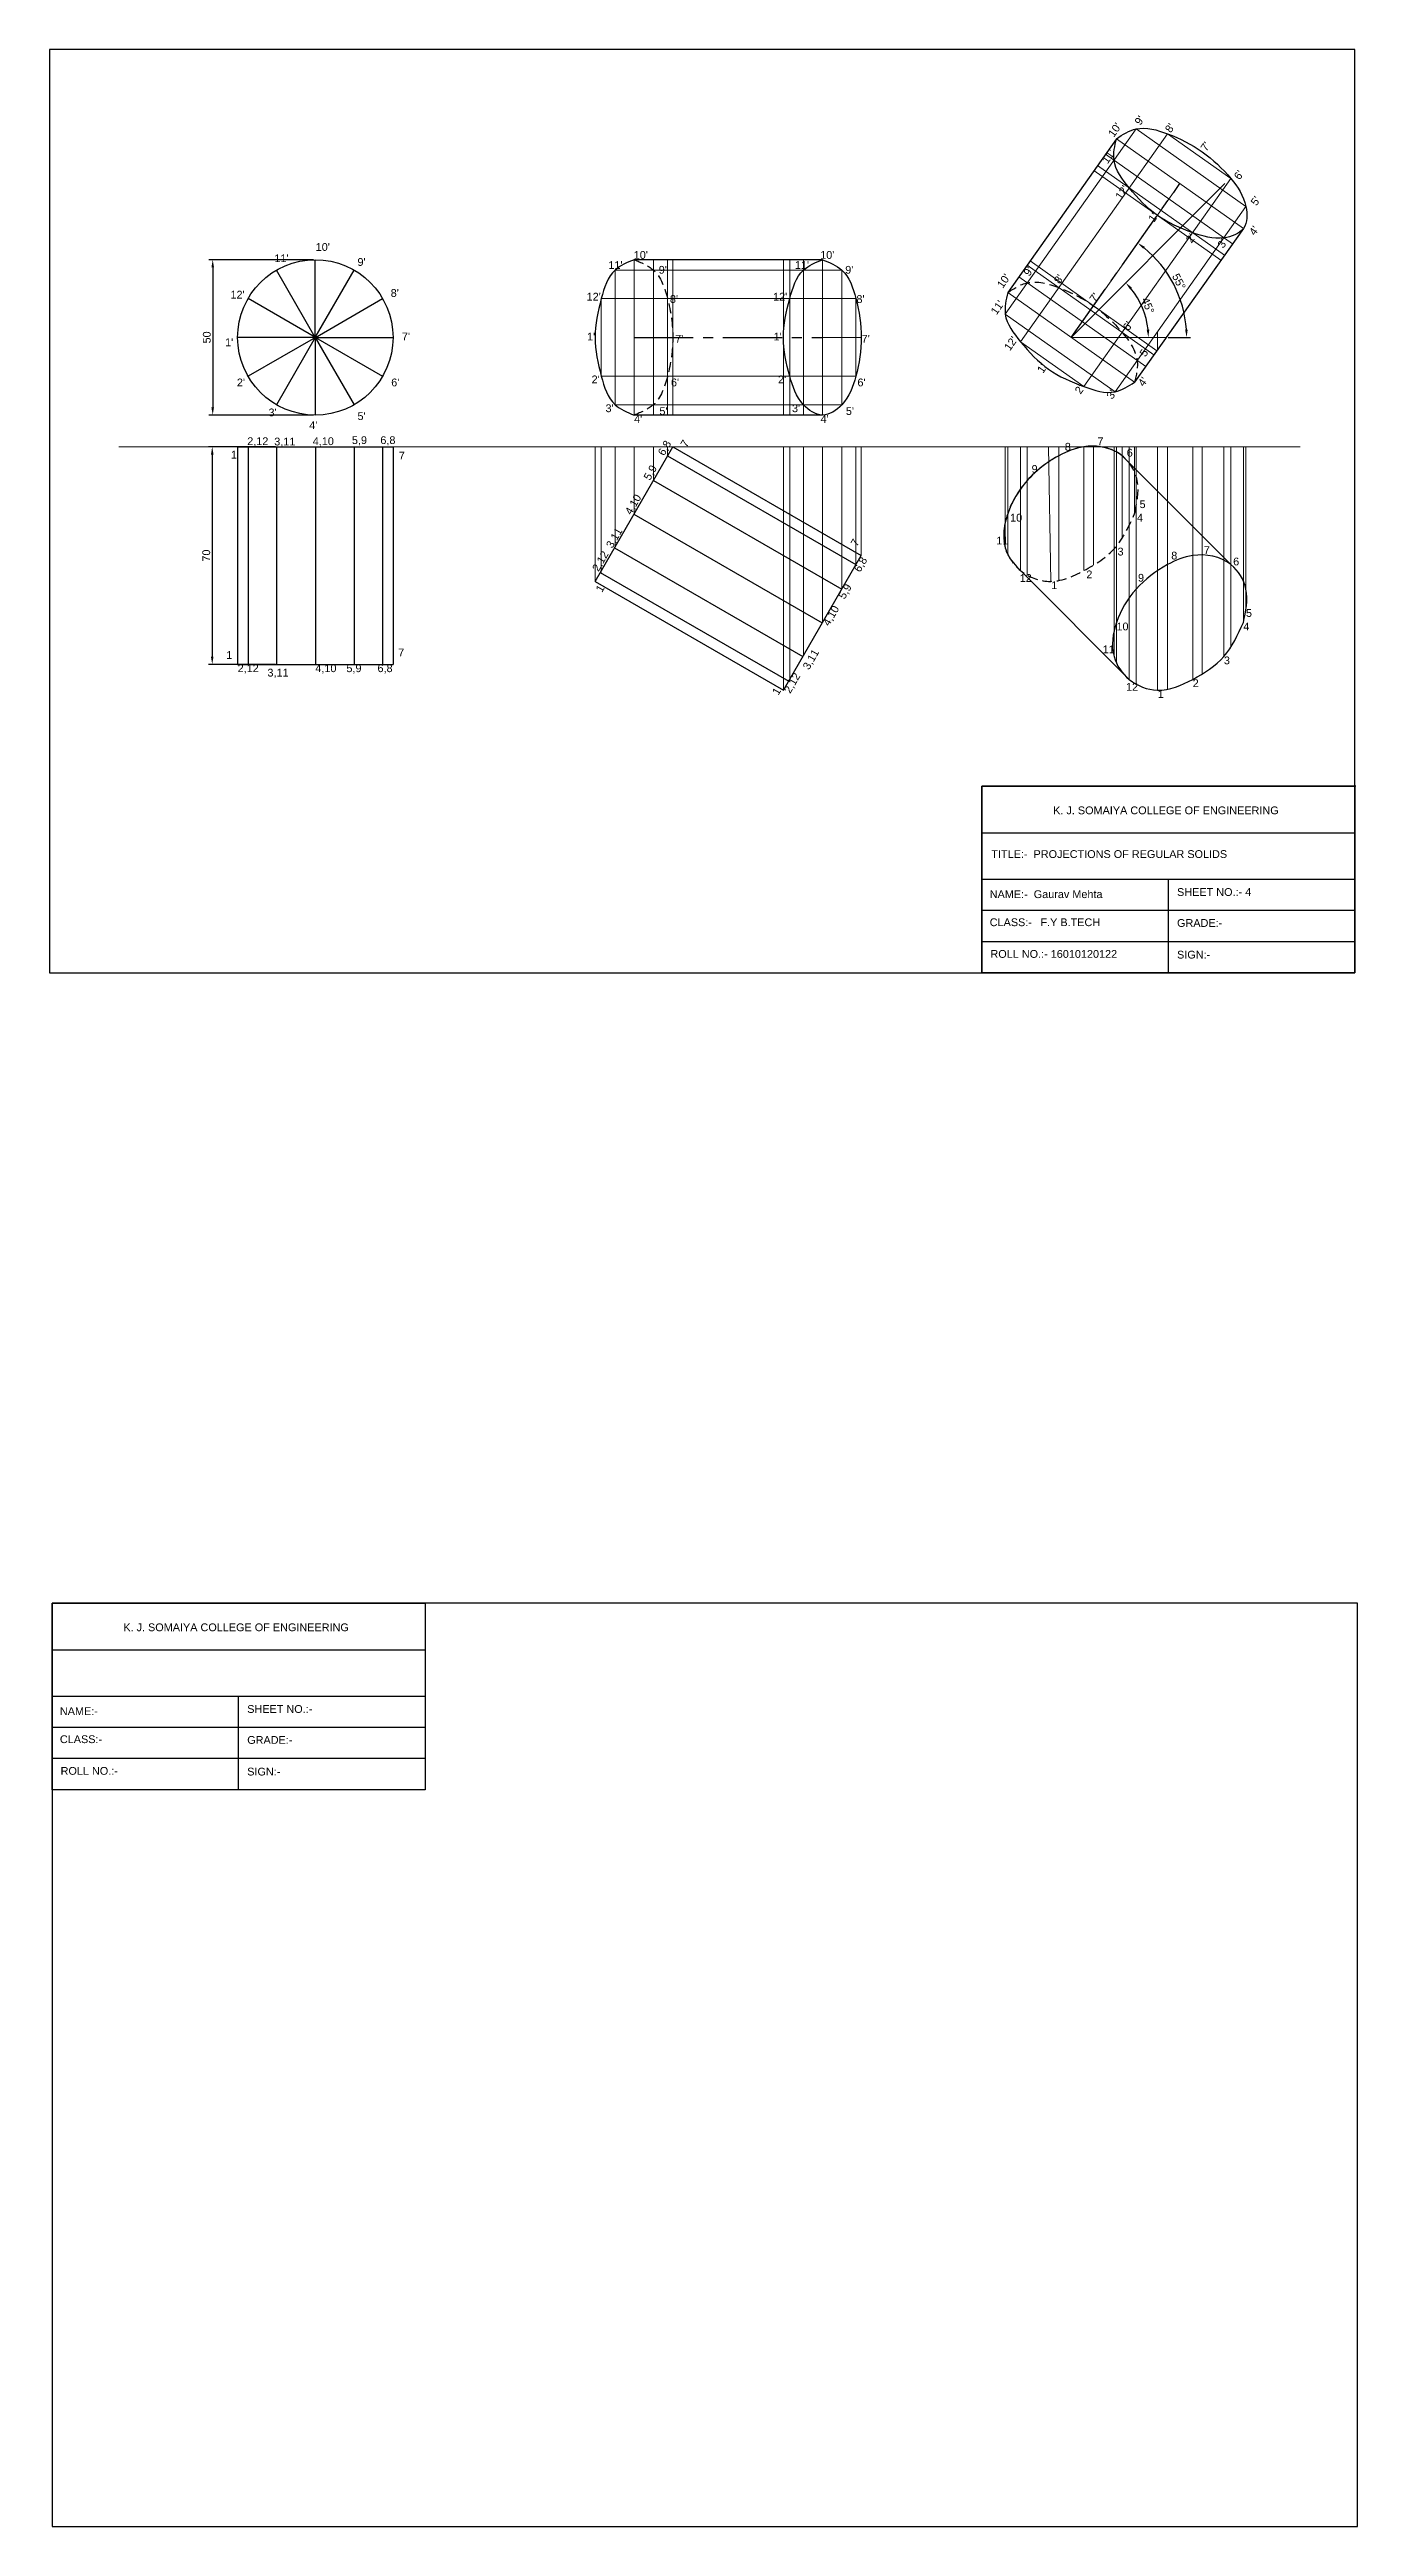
# Model space of a CAD drawing. Header units: millimetres. Extents: x -1 to 875, y 0 to 797.
# Drawn here: x -1 to 420, y 0 to 797 of the extents above; entities that cross this region are included whole.
import ezdxf

# ---------------------------------------------------------------- set-up
doc = ezdxf.new("R2010")
doc.units = ezdxf.units.MM
doc.linetypes.add('CENTER2', pattern=[28.575, 19.05, -3.175, 3.175, -3.175])
doc.linetypes.add('HIDDEN2', pattern=[4.7625, 3.175, -1.5875])
doc.styles.get("Standard").update_dxf_attribs({"font": 'arial.ttf'})
doc.dimstyles.new('ISO-25', dxfattribs={"dimtxt": 2.5, "dimasz": 2.5, "dimexe": 1.25, "dimexo": 0.625, "dimtad": 1, "dimtxsty": 'Standard', "dimcen": 2.5, "dimadec": 0, "dimazin": 0, "dimtfac": 1, "dimtmove": 0, "dimatfit": 3, "dimfxl": 1, "dimarcsym": 0})

# ---------------------------------------------------------------- blocks, each defined once
blk = doc.blocks.new('*U9')
blk.add_line((-12.5, 0), (12.5, 0))
blk = doc.blocks.new('*U11')
at = {"color": 0, "linetype": 'ByBlock', "lineweight": -2, "transparency": 16777216}
for p, rotation in [((579.27, 245.22), 119.9999999999999), ((585.52, 246.9), 89.99999999999993), ((591.77, 245.22), 59.99999999999994), ((574.7, 240.65), 149.9999999999999), ((596.35, 240.65), 29.99999999999996), ((573.02, 234.4), 180), ((574.7, 228.15), 209.9999999999999), ((579.27, 223.57), 239.9999999999998), ((585.52, 221.9), 269.9999999999998), ((591.77, 223.57), 299.9999999999998), ((596.35, 228.15), 329.9999999999998)]:
    blk.add_blockref('*U9', p, dxfattribs=dict(at, rotation=rotation))
blk.add_blockref('*U9', (598.02, 234.4), dxfattribs=at)
blk = doc.blocks.new('*D12')
at = {"color": 0, "lineweight": -2, "transparency": 16777216}
for p, q in [((71.86, 669.02), (50.27, 669.02)), ((51.52, 666.52), (51.52, 601.52)), ((71.86, 599.02), (50.27, 599.02))]:
    blk.add_line(p, q, dxfattribs=at)
at = {"color": 0, "transparency": 16777216}
for points in [[(51.11, 666.52), (51.94, 666.52), (51.52, 669.02)], [(51.11, 601.52), (51.94, 601.52), (51.52, 599.02)]]:
    blk.add_solid(points, dxfattribs=at)
at = {"layer": 'Defpoints', "color": 0, "transparency": 16777216}
for p in [(72.48, 669.02), (51.52, 599.02), (72.48, 599.02)]:
    blk.add_point(p, dxfattribs=at)
at = {"color": 0, "transparency": 16777216, "insert": (49.62, 634.02), "char_height": 2.5, "attachment_point": 5, "rotation": 90}
blk.add_mtext('70', dxfattribs=at)
blk = doc.blocks.new('*D13')
at = {"color": 0, "lineweight": -2, "transparency": 16777216}
for p, q in [((84.07, 729.2), (50.43, 729.2)), ((51.68, 726.7), (51.68, 681.7)), ((84.07, 679.2), (50.43, 679.2))]:
    blk.add_line(p, q, dxfattribs=at)
at = {"color": 0, "transparency": 16777216}
for points in [[(51.26, 726.7), (52.09, 726.7), (51.68, 729.2)], [(51.26, 681.7), (52.09, 681.7), (51.68, 679.2)]]:
    blk.add_solid(points, dxfattribs=at)
at = {"layer": 'Defpoints', "color": 0, "transparency": 16777216}
for p in [(84.7, 729.2), (51.68, 679.2), (84.7, 679.2)]:
    blk.add_point(p, dxfattribs=at)
at = {"color": 0, "transparency": 16777216, "insert": (49.78, 704.2), "char_height": 2.5, "attachment_point": 5, "rotation": 90}
blk.add_mtext('50', dxfattribs=at)
blk = doc.blocks.new('*D14')
at = {"color": 0, "lineweight": -2, "transparency": 16777216}
blk.add_arc((327.87, 704.2), 24.86, 5.76541, 39.23459, dxfattribs=at)
at = {"color": 0, "transparency": 16777216}
for points in [[(346.81, 719.65), (347.43, 720.2), (345.44, 721.78)], [(353.02, 706.72), (352.18, 706.68), (352.72, 704.2)]]:
    blk.add_solid(points, dxfattribs=at)
at = {"layer": 'Defpoints', "color": 0, "transparency": 16777216}
for p in [(377.37, 753.7), (351.88, 710.64), (327.87, 704.2), (327.87, 704.2), (358.49, 704.2)]:
    blk.add_point(p, dxfattribs=at)
at = {"color": 0, "transparency": 16777216, "insert": (352.58, 714.44), "char_height": 2.5, "attachment_point": 5, "rotation": 292.5}
blk.add_mtext('45°', dxfattribs=at)
blk = doc.blocks.new('*D15')
at = {"color": 0, "lineweight": -2, "transparency": 16777216}
blk.add_line((359.11, 704.2), (366.29, 704.2), dxfattribs=at)
blk.add_arc((327.87, 704.2), 37.17, 3.85444, 50.88355, dxfattribs=at)
at = {"color": 0, "transparency": 16777216}
for points in [[(351.07, 732.71), (351.57, 733.37), (349.33, 734.55)], [(365.37, 706.72), (364.54, 706.69), (365.04, 704.2)]]:
    blk.add_solid(points, dxfattribs=at)
at = {"layer": 'Defpoints', "color": 0, "transparency": 16777216}
for p in [(362.87, 753.7), (363.17, 715.84), (327.87, 704.2), (327.87, 704.2), (358.49, 704.2)]:
    blk.add_point(p, dxfattribs=at)
at = {"color": 0, "transparency": 16777216, "insert": (362.56, 722.16), "char_height": 2.5, "attachment_point": 5, "rotation": 297.36899}
blk.add_mtext('55°', dxfattribs=at)

msp = doc.modelspace()

# ---------------------------------------------------------------- linework, layer by layer
at = {"lineweight": 9}
for p, q in [((306.673, 711.727), (348.768, 771.263)), ((307.457, 718.637), (342.455, 768.136)), ((311.578, 702.814), (358.881, 769.716)), ((383.281, 739.27), (342.455, 768.136)), ((384.124, 746.264), (348.768, 771.263)), ((379.294, 755.283), (358.881, 769.716)), ((376.034, 729.021), (335.208, 757.887)), ((377.195, 730.663), (336.369, 759.529)), ((379.762, 734.294), (338.936, 763.16)), ((370.055, 763.866), (370.054, 763.867)), ((327.87, 704.204), (377.367, 753.701)), ((327.87, 704.204), (362.867, 753.701)), ((331.991, 688.381), (379.294, 755.283)), ((342.03, 686.729), (384.124, 746.264)), ((348.283, 689.771), (383.281, 739.27)), ((181.154, 682.553), (181.154, 725.854)), ((181.154, 725.854), (254.068, 725.854)), ((187.248, 729.204), (247.87, 729.204)), ((187.248, 679.204), (187.248, 729.204)), ((193.446, 679.204), (193.446, 729.204)), ((198.021, 679.204), (198.021, 729.204)), ((199.696, 679.204), (199.696, 729.204)), ((235.318, 679.204), (235.318, 729.204)), ((237.329, 679.204), (237.329, 729.204)), ((241.776, 679.204), (241.776, 729.204)), ((247.87, 679.204), (247.87, 729.204)), ((254.068, 682.553), (254.068, 725.854)), ((354.502, 698.568), (313.676, 727.433)), ((355.469, 699.935), (314.643, 728.801)), ((348.283, 689.771), (307.457, 718.637)), ((351.861, 694.832), (311.035, 723.698)), ((176.707, 691.704), (176.707, 716.704)), ((176.707, 716.704), (258.643, 716.704)), ((258.643, 691.704), (258.643, 716.704)), ((342.03, 686.729), (306.673, 711.727)), ((247.87, 704.204), (260.318, 704.204)), ((260.318, 704.203), (260.318, 704.204)), ((331.991, 688.381), (311.578, 702.814)), ((327.87, 704.204), (358.487, 704.204)), ((341.671, 702.072), (341.671, 702.036)), ((346.576, 704.204), (346.576, 704.172)), ((355.621, 705.952), (355.621, 700.15)), ((176.707, 691.704), (258.643, 691.704)), ((341.671, 686.982), (341.671, 686.661)), ((342.455, 687.33), (342.455, 686.829)), ((181.154, 682.553), (254.068, 682.553)), ((187.248, 679.204), (247.87, 679.204)), ((21.523, 669.024), (401.523, 669.024)), ((59.696, 669.024), (109.696, 669.024)), ((174.696, 625.722), (174.696, 669.024)), ((176.707, 628.429), (176.707, 669.024)), ((181.154, 636.908), (181.154, 669.024)), ((187.248, 647.463), (187.248, 669.024)), ((193.446, 658.198), (193.446, 669.024)), ((198.021, 666.123), (198.021, 669.024)), ((235.318, 590.722), (235.318, 669.024)), ((237.329, 593.429), (237.329, 669.024)), ((241.776, 601.908), (241.776, 669.024)), ((247.87, 612.463), (247.87, 669.024)), ((254.068, 623.198), (254.068, 669.024)), ((258.643, 631.123), (258.643, 669.024)), ((260.318, 634.024), (260.318, 669.024)), ((306.673, 669.024), (306.673, 636.548)), ((307.457, 669.024), (307.457, 634.439)), ((311.578, 669.024), (311.578, 629.206)), ((313.77, 669.024), (313.77, 627.707)), ((320.623, 669.024), (321.39, 625.722)), ((323.883, 669.024), (323.883, 626.012)), ((331.991, 669.024), (331.991, 629.206)), ((335.056, 669.212), (335.056, 630.934)), ((341.671, 669.024), (341.671, 601.548)), ((341.671, 669.024), (341.671, 625.722)), ((342.455, 669.024), (342.455, 599.439)), ((344.296, 669.024), (344.296, 639.627)), ((346.576, 669.024), (346.576, 594.206)), ((348.283, 669.024), (348.283, 647.463)), ((348.768, 669.024), (348.768, 592.707)), ((355.621, 669.024), (355.621, 590.722)), ((358.881, 669.024), (358.881, 591.012)), ((366.989, 669.024), (366.989, 594.206)), ((370.054, 669.024), (370.054, 595.934)), ((377.028, 669.024), (377.028, 601.548)), ((379.294, 669.024), (379.294, 604.627)), ((383.281, 669.024), (383.281, 612.463)), ((384.124, 669.024), (384.124, 616.793)), ((235.318, 590.722), (260.318, 634.024))]:
    msp.add_line(p, q, dxfattribs=at)
for p, q in [((342.455, 768.136), (307.457, 718.637)), ((383.281, 739.27), (348.283, 689.771)), ((247.87, 729.204), (187.248, 729.204)), ((247.87, 679.204), (187.248, 679.204)), ((59.696, 669.024), (59.696, 599.024)), ((59.696, 669.024), (109.696, 669.024)), ((63.045, 669.024), (63.045, 599.024)), ((72.196, 669.024), (72.196, 599.024)), ((84.696, 669.024), (84.696, 599.024)), ((97.196, 669.024), (97.196, 599.024)), ((106.347, 669.024), (106.347, 599.024)), ((109.696, 669.024), (109.696, 599.024)), ((174.696, 625.722), (199.696, 669.024)), ((198.021, 666.123), (258.643, 631.123)), ((199.696, 669.024), (260.318, 634.024)), ((344.296, 666.123), (379.294, 631.123)), ((193.446, 658.198), (254.068, 623.198)), ((187.196, 647.373), (247.818, 612.373)), ((180.946, 636.548), (241.568, 601.548)), ((235.318, 590.722), (260.318, 634.024)), ((174.696, 625.722), (235.318, 590.722)), ((176.371, 628.623), (236.992, 593.623)), ((311.578, 629.206), (346.576, 594.206)), ((59.696, 599.024), (109.696, 599.024)), ((299.173, 559.808), (419.173, 559.808)), ((299.173, 529.808), (299.173, 559.808)), ((299.173, 499.808), (299.173, 559.808)), ((419.173, 559.808), (419.173, 529.808)), ((299.173, 544.808), (419.173, 544.808)), ((419.173, 529.808), (299.173, 529.808)), ((359.173, 499.808), (359.173, 529.808)), ((419.173, 529.808), (419.173, 499.808)), ((419.173, 519.808), (299.173, 519.808)), ((419.173, 509.808), (299.173, 509.808)), ((419.173, 499.808), (299.173, 499.808)), ((419.173, 499.808), (299.173, 499.808)), ((0, 297), (120, 297)), ((0, 267), (0, 297)), ((0, 237), (0, 297)), ((120, 297), (120, 267)), ((0, 282), (120, 282)), ((120, 267), (0, 267)), ((60, 237), (60, 267)), ((120, 267), (120, 237)), ((120, 257), (0, 257)), ((120, 247), (0, 247)), ((120, 237), (0, 237)), ((120, 237), (0, 237))]:
    msp.add_line(p, q)
at = {"linetype": 'CENTER2'}
for p, q in [((327.87, 704.204), (362.868, 753.703)), ((187.248, 704.204), (247.87, 704.204))]:
    msp.add_line(p, q, dxfattribs=at)
for points in [[(-0.827, 499.808), (419.173, 499.808), (419.173, 796.808), (-0.827, 796.808)], [(0, 0), (420, 0), (420, 297), (0, 297)]]:
    msp.add_lwpolyline(points, close=True)
msp.add_lwpolyline([(419.509, 559.808), (299.173, 559.808), (299.173, 499.808)])
msp.add_circle((84.696, 704.204), 25)
for points in [[(342.455, 768.136), (341.671, 761.226), (346.576, 752.313), (355.621, 743.454), (366.989, 737.88), (377.028, 736.228), (383.281, 739.27), (384.124, 746.264), (379.294, 755.283), (370.054, 763.867), (358.881, 769.716), (348.768, 771.263), (342.455, 768.136)], [(187.248, 729.204), (181.154, 725.854), (176.707, 716.704), (174.696, 704.204), (176.707, 691.704), (181.154, 682.553), (187.248, 679.204)], [(247.87, 729.204), (241.776, 725.854), (237.329, 716.704), (235.318, 704.204), (237.329, 691.704), (241.776, 682.553), (247.87, 679.204), (254.068, 682.553), (258.643, 691.704), (260.318, 704.204), (258.643, 716.704), (254.068, 725.854), (247.87, 729.204)], [(307.457, 718.637), (306.673, 711.727), (311.578, 702.814), (320.623, 693.955), (331.991, 688.381), (342.03, 686.729), (348.283, 689.771)], [(344.296, 666.123), (342.455, 667.34), (341.671, 667.735), (337.294, 669.024), (331.991, 669.024), (323.883, 666.123), (320.709, 664.205), (313.77, 658.198), (307.457, 647.463), (306.673, 644.665), (306.673, 636.548), (307.457, 634.439), (311.578, 629.206)], [(383.281, 612.463), (377.028, 601.548), (366.989, 594.206), (355.621, 590.722), (346.576, 594.206), (341.671, 601.548), (342.455, 612.463), (348.768, 623.198), (358.881, 631.123), (366.989, 634.024), (379.294, 631.123), (384.124, 623.198), (383.281, 612.463)]]:
    msp.add_spline(points, degree=3)
at = {"linetype": 'HIDDEN2'}
for points in [[(187.248, 729.204), (193.446, 725.854), (198.021, 716.704), (199.696, 704.204), (198.021, 691.704), (193.446, 682.553), (187.248, 679.204)], [(307.457, 718.637), (313.77, 721.764), (323.883, 720.217), (335.056, 714.368), (344.296, 705.784), (349.126, 696.765), (348.283, 689.771)], [(348.283, 647.463), (342.03, 636.548), (331.991, 629.206), (320.623, 625.722), (311.578, 629.206), (306.673, 636.548), (307.457, 647.463), (313.77, 658.198), (323.883, 666.123), (331.991, 669.024), (344.296, 666.123), (349.126, 658.198), (348.283, 647.463)]]:
    msp.add_spline(points, degree=3, dxfattribs=at)

# ---------------------------------------------------------------- block references
at = {"lineweight": 9}
msp.add_blockref('*U11', (-500.827, 469.808), dxfattribs=at)

# ---------------------------------------------------------------- texts
at = {"char_height": 2.5, "attachment_point": 1}
for s, width, insert, rotation in [("10'", 4.65545, (339.556, 769.824), 55), ("9'", 4.65545, (348.092, 773.68), 55), ("8'", 4.65545, (357.866, 771.234), 55), ("7'", 4.65545, (369.302, 765.29), 55), ("11'", 4.65545, (337.545, 761.291), 55), ("6'", 4.65545, (380.027, 756.116), 55), ("12'", 4.65545, (341.864, 749.714), 55), ("5'", 4.65545, (385.437, 747.786), 55), ("1'", 4.65545, (352.477, 742.468), 55), ("2'", 4.65545, (364.581, 735.757), 55), ("3'", 4.65545, (374.762, 734.101), 55), ("4'", 4.65545, (384.905, 738.213), 55), ("9'", 4.65545, (312.354, 725.084), 55), ("10'", 4.65545, (303.818, 721.227), 55), ("8'", 4.65545, (322.129, 722.637), 55), ("7'", 4.65545, (333.564, 716.693), 55), ("11'", 4.65545, (301.807, 712.694), 55), ("6'", 4.65545, (344.289, 707.519), 55), ("12'", 4.65545, (306.126, 701.117), 55), ("1'", 4.65545, (316.739, 693.871), 55), ("5'", 4.65545, (349.699, 699.189), 55), ("2'", 4.65545, (328.843, 687.16), 55), ("3'", 4.65545, (339.024, 685.504), 55), ("4'", 4.65545, (349.167, 689.616), 55), ('6,8', 1.0004, (194.731, 667.173), 60), ('5,9', 1.0004, (190.158, 659.252), 60), ('4,10', 1.0004, (184.145, 648.17), 60), ('3,11', 1.0004, (178.052, 637.392), 60), ('2,12', 1.0004, (173.605, 629.913), 60), ('6,8', 6.31141, (257.818, 629.694), 60), ('1', 1.0004, (174.746, 623.201), 60), ('5,9', 6.31141, (252.818, 621.033), 60), ('4,10', 6.31141, (247.818, 612.373), 60), ('3,11', 1.0004, (241.342, 598.326), 60), ('1', 1.0004, (231.509, 590.166), 60), ('2,12', 1.0004, (235.318, 590.722), 60)]:
    msp.add_mtext_dynamic_manual_height_columns(s, width=width, gutter_width=12.5, heights=[0], dxfattribs=dict(at, insert=insert, rotation=rotation))
for s, width, insert in [("10'", 4.65545, (84.804, 734.536)), ("11'", 4.65545, (71.527, 730.92)), ("9'", 4.65545, (98.253, 729.714)), ("11'", 4.65545, (178.988, 728.736)), ("10'", 4.65545, (187.131, 731.983)), ("9'", 4.65545, (195.186, 727.203)), ("11'", 4.65545, (238.988, 728.736)), ("10'", 4.65545, (247.131, 731.983)), ("9'", 4.65545, (255.186, 727.203)), ("12'", 4.65545, (57.388, 719.21)), ("8'", 4.65545, (108.943, 719.726)), ("12'", 4.65545, (171.981, 718.558)), ("8'", 4.65545, (198.789, 717.793)), ("12'", 4.65545, (231.981, 718.558)), ("8'", 4.65545, (258.789, 717.793)), ("1'", 4.65545, (55.664, 703.884)), ("7'", 4.65545, (112.56, 705.778)), ("1'", 4.65545, (172.133, 705.708)), ("7'", 4.65545, (200.478, 705.016)), ("1'", 4.65545, (232.133, 705.708)), ("7'", 4.65545, (260.478, 705.016)), ("2'", 4.65545, (59.457, 690.968)), ("6'", 4.65545, (109.116, 690.968)), ("2'", 4.65545, (173.579, 691.943)), ("6'", 4.65545, (199.116, 690.968)), ("2'", 4.65545, (233.579, 691.943)), ("6'", 4.65545, (259.116, 690.968)), ("3'", 4.65545, (69.63, 681.325)), ("5'", 4.65545, (98.253, 680.119)), ("3'", 4.65545, (178.062, 682.654)), ("4'", 4.65545, (187.248, 679.204)), ("5'", 4.65545, (195.395, 681.759)), ("3'", 4.65545, (238.062, 682.654)), ("4'", 4.65545, (247.248, 679.204)), ("5'", 4.65545, (255.395, 681.759)), ('2,12', 1.0004, (62.78, 672.064)), ('3,11', 1.0004, (71.48, 671.952)), ("4'", 4.65545, (82.735, 677.192)), ('4,10', 1.0004, (83.861, 672.064)), ('5,9', 1.0004, (96.465, 672.398)), ('6,8', 1.0004, (105.611, 672.398)), ('8', 5.4972, (325.841, 670.272)), ('7', 5.4972, (336.32, 672.016)), ('1', 1.0004, (57.537, 667.719)), ('7', 1.0004, (111.564, 667.441)), ('9', 5.4972, (315.156, 663.133)), ('6', 5.4972, (345.773, 668.36)), ('10', 5.4972, (308.224, 647.463)), ('4', 5.4972, (349.05, 647.463)), ('5', 5.4972, (349.893, 651.793)), ('11', 5.4972, (303.795, 640.095)), ('3', 5.4972, (342.797, 636.548)), ('8', 5.4972, (360.072, 635.272)), ('7', 5.4972, (370.551, 637.016)), ('6', 5.4972, (380.004, 633.36)), ('12', 5.4972, (311.322, 628.043)), ('1', 5.4972, (321.49, 625.722)), ('2', 5.4972, (332.758, 629.206)), ('9', 5.4972, (349.387, 628.133)), ('5', 5.4972, (384.124, 616.793)), ('10', 5.4972, (342.455, 612.463)), ('4', 5.4972, (383.281, 612.463)), ('11', 5.4972, (338.025, 605.095)), ('3', 5.4972, (377.028, 601.548)), ('12', 5.4972, (345.553, 593.043)), ('1', 5.4972, (355.721, 590.722)), ('2', 5.4972, (366.989, 594.206)), ('\\pxt4;K. J. SOMAIYA COLLEGE OF ENGINEERING', 87.15588, (322.081, 553.305)), ('TITLE:-  PROJECTIONS OF REGULAR SOLIDS', 113.42918, (302.199, 539.244)), ('NAME:-  Gaurav Mehta', 60, (301.676, 526.338)), ('SHEET NO.:- 4', 53.55076, (361.95, 527.033)), ('GRADE:-', 60, (361.95, 517.076)), ('ROLL NO.:- 16010120122', 57.2652, (301.908, 507.12)), ('SIGN:-', 54.01441, (361.95, 506.888)), ('\\pxt4;K. J. SOMAIYA COLLEGE OF ENGINEERING', 87.15588, (22.908, 290.497)), ('NAME:-', 60, (2.503, 263.53)), ('SHEET NO.:-', 53.55076, (62.777, 264.225)), ('GRADE:-', 60, (62.777, 254.268)), ('ROLL NO.:-', 57.2652, (2.735, 244.312)), ('SIGN:-', 54.01441, (62.777, 244.08))]:
    msp.add_mtext_dynamic_manual_height_columns(s, width=width, gutter_width=12.5, heights=[0], dxfattribs=dict(at, insert=insert))
at = {"lineweight": 9, "char_height": 2.5, "attachment_point": 1, "rotation": 60}
for width, insert in [(1.0004, (202.001, 669.85)), (6.31141, (256.766, 637.992))]:
    msp.add_mtext_dynamic_manual_height_columns('7', width=width, gutter_width=12.5, heights=[0], dxfattribs=dict(at, insert=insert))
at = {"lineweight": 9, "char_height": 2.5, "attachment_point": 1}
for s, width, insert in [('1', 1.0004, (56.023, 603.271)), ('2,12', 1.0004, (59.696, 599.024)), ('3,11', 1.0004, (69.293, 597.609)), ('4,10', 6.31141, (84.696, 599.024)), ('5,9', 6.31141, (94.696, 599.024)), ('6,8', 6.31141, (104.696, 599.024)), ('7', 6.31141, (111.356, 604.084))]:
    msp.add_mtext_dynamic_manual_height_columns(s, width=width, gutter_width=12.5, heights=[0], dxfattribs=dict(at, insert=insert))
at = {"char_height": 2.5, "width": 53.08712, "attachment_point": 1}
for s, insert in [('\\pxi-6.52933,l6.52933,t6.52933;CLASS:-^IF.Y B.TECH', (301.676, 517.308)), ('CLASS:-', (2.503, 254.5))]:
    msp.add_mtext(s, dxfattribs=dict(at, insert=insert))

# ---------------------------------------------------------------- dimensions: what is measured, and where the dimension line sits
for base, line2, picture, middle in [((363.17, 715.841), ((327.87, 704.204), (362.868, 753.703)), '*D15', (362.562, 722.163)), ((351.878, 710.637), ((327.87, 704.204), (377.367, 753.701)), '*D14', (352.585, 714.441))]:
    dim = msp.add_angular_dim_2l(base=base, line1=((327.87, 704.204), (358.487, 704.204)), line2=line2, dimstyle='ISO-25')
    dim.commit()
    dim.dimension.update_dxf_attribs({"geometry": picture, "text_midpoint": middle})
for base, p1, p2, picture, middle in [((51.676, 679.204), (84.696, 729.204), (84.696, 679.204), '*D13', (49.775, 704.204)), ((51.523, 599.024), (72.48, 669.024), (72.48, 599.024), '*D12', (49.621, 634.024))]:
    dim = msp.add_linear_dim(base=base, p1=p1, p2=p2, angle=90, dimstyle='ISO-25')
    dim.commit()
    dim.dimension.update_dxf_attribs({"geometry": picture, "text_midpoint": middle})

doc.saveas('drawing.dxf')
